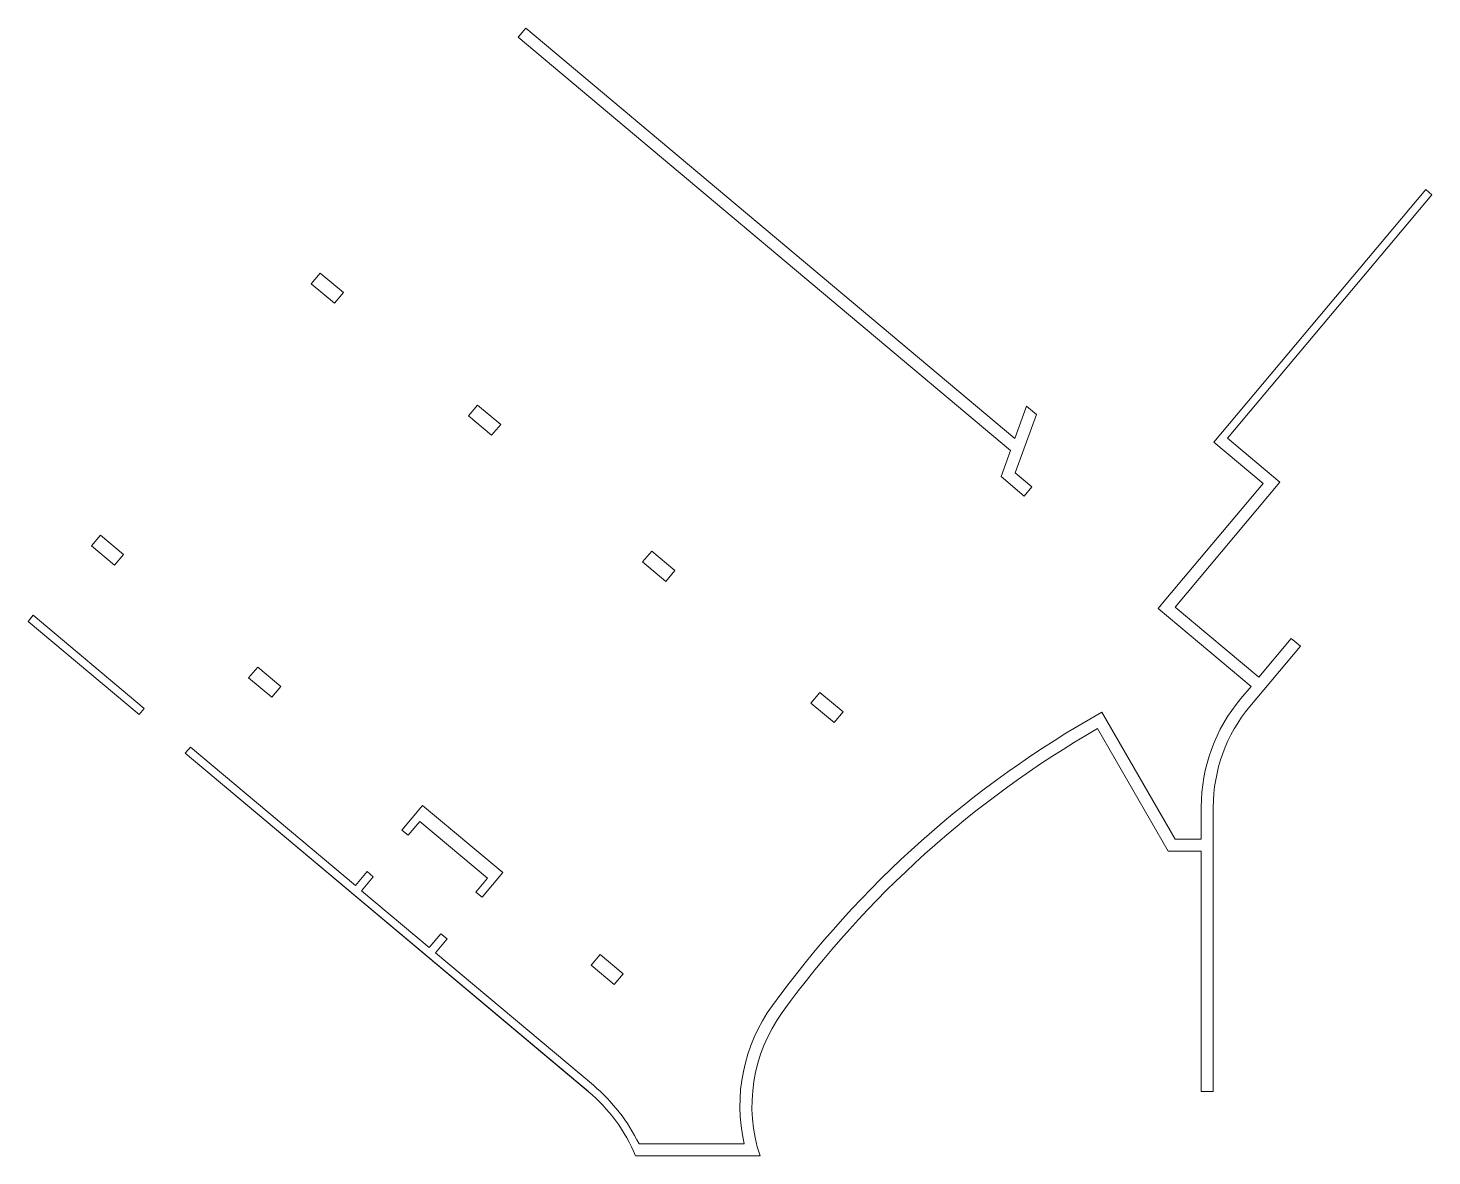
# Model space of a CAD drawing. Header units: millimetres. Extents: x 834222836 to 834257725, y 817913875 to 817941906.
import ezdxf

# ---------------------------------------------------------------- set-up
doc = ezdxf.new("R2010")
doc.units = ezdxf.units.MM
doc.header["$LTSCALE"] = 10
doc.header["$MEASUREMENT"] = 0
doc.layers.add('VPA280_Structure', color=2, linetype='Continuous', lineweight=5)

msp = doc.modelspace()

# ---------------------------------------------------------------- linework, layer by layer
at = {"layer": 'VPA280_Structure', "ltscale": 500}
for points in [[(834235209, 817941906), (834247362, 817931708), (834247653, 817932508), (834247898, 817932303), (834247369, 817930854), (834247784, 817930506), (834247591, 817930276), (834247016, 817930758), (834247253, 817931408), (834235017, 817941676)], [(834229874, 817935547), (834230099, 817935816), (834230674, 817935333), (834230449, 817935065)], [(834233781, 817932269), (834234006, 817932537), (834234581, 817932055), (834234356, 817931787)], [(834224411, 817929036), (834224636, 817929304), (834225210, 817928822), (834224985, 817928554)], [(834224411, 817929036), (834224636, 817929304), (834225210, 817928822), (834224985, 817928554)], [(834238109, 817928637), (834238334, 817928906), (834238909, 817928424), (834238684, 817928155)], [(834225722, 817924998), (834225594, 817924845), (834222836, 817927159), (834222964, 817927312)], [(834228317, 817925758), (834228542, 817926026), (834229117, 817925544), (834228892, 817925276)], [(834242292, 817925128), (834242517, 817925396), (834243091, 817924914), (834242866, 817924646)], [(834236828, 817918616), (834237053, 817918885), (834237628, 817918403), (834237403, 817918134)]]:
    msp.add_lwpolyline(points, close=True, dxfattribs=at)
msp.add_lwpolyline([(834226743, 817923881), (834226871, 817924034), (834230970, 817920595), (834231259, 817920940), (834231412, 817920812), (834231123, 817920467), (834232808, 817919053), (834233097, 817919397), (834233251, 817919269), (834232961, 817918924), (834236886, 817915631, -0.10173), (834238019, 817914175), (834240632, 817914175, -0.216333), (834241337, 817917617, -0.108061), (834249522, 817924905), (834251346, 817921746), (834251992, 817921746), (834251992, 817922546, -0.17633), (834252973, 817925240), (834253229, 817925545), (834250923, 817927480), (834251116, 817927710), (834251116, 817927710), (834253527, 817930583), (834252301, 817931611), (834257572, 817937893), (834257725, 817937764), (834252647, 817931712), (834253949, 817930620), (834251346, 817927517), (834253422, 817925775), (834254225, 817926733), (834254455, 817926540), (834253202, 817925047, 0.17633), (834252292, 817922546), (834252292, 817915475), (834251992, 817915475), (834251992, 817921446), (834251173, 817921446), (834249411, 817924496, 0.105104), (834241580, 817917441, 0.241704), (834241027, 817913875), (834237935, 817913875, 0.120097), (834236757, 817915478), (834226743, 817923881), (834236761, 817915475)], format="xyb", dxfattribs=at)
msp.add_lwpolyline([(834232280, 817921846), (834232127, 817921974), (834232641, 817922587), (834234633, 817920916), (834234118, 817920303), (834233965, 817920432), (834234254, 817920776), (834232569, 817922190), (834232280, 817921846)], dxfattribs=at)

doc.saveas('drawing.dxf')
